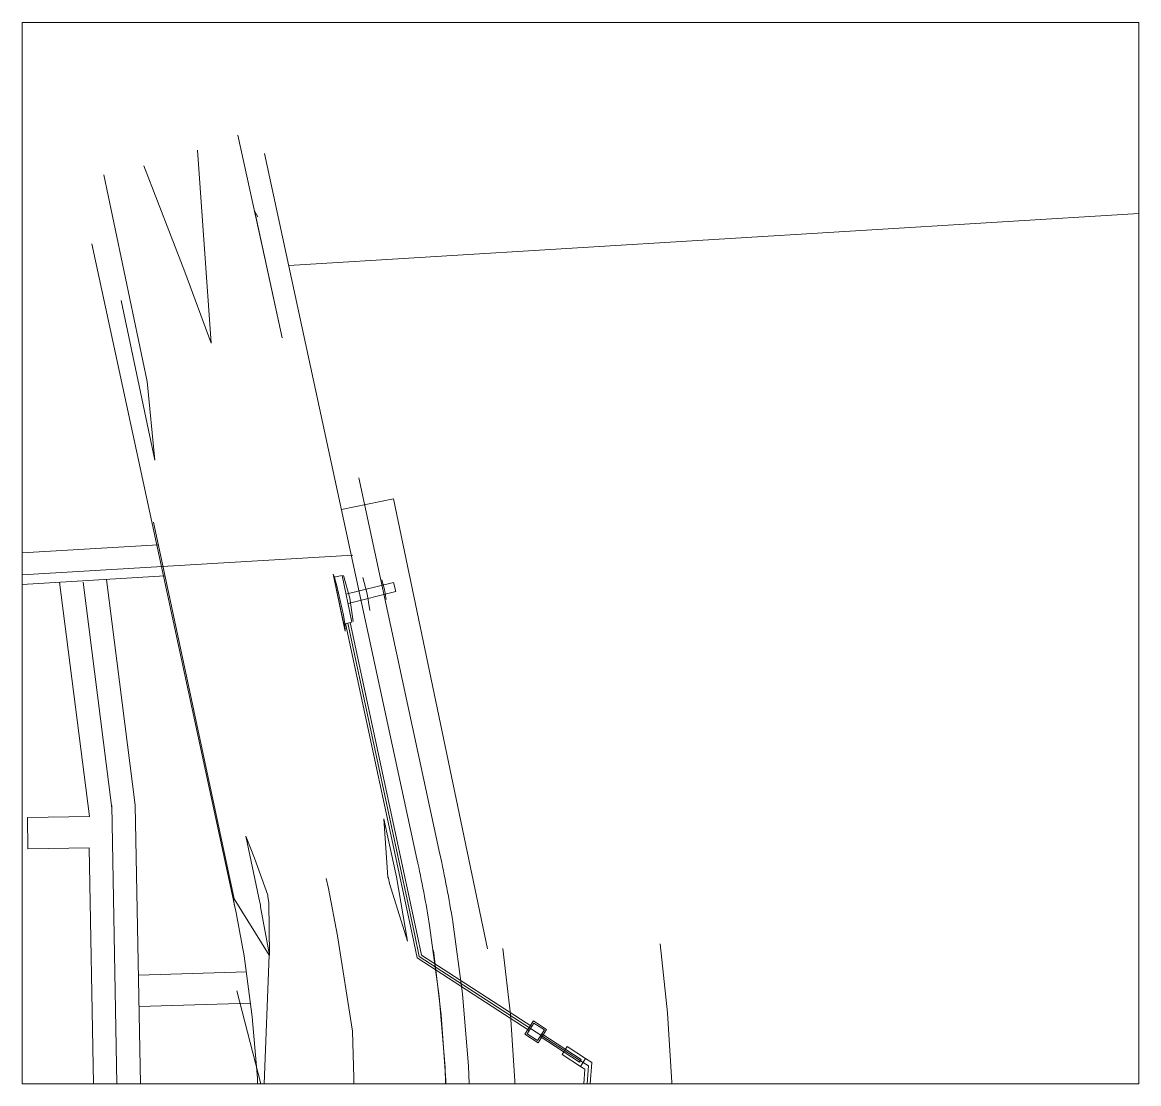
# Paper-space layout 'UTILITY EASEMENT' of a CAD drawing. Extents: x 0.1 to 7.22, y 0.95 to 7.72.
# The model-space entities are those that its viewports show. They can reach past a viewport. Long polylines and large blocks are cut down to what shows.
import ezdxf

# ---------------------------------------------------------------- set-up
doc = ezdxf.new("R2010")
doc.units = 0
doc.header["$LTSCALE"] = 20
doc.header["$MEASUREMENT"] = 0
for name, pattern in [('ACAD_ISO12W100', [21, 12, -3, 0, -3, 0, -3]), ('DASHDOT', [1, 0.5, -0.25, 0, -0.25]), ('DASHED2', [0.375, 0.25, -0.125]), ('DIVIDE2', [0.625, 0.25, -0.125, 0, -0.125, 0, -0.125]), ('HIDDEN', [0.375, 0.25, -0.125])]:
    doc.linetypes.add(name, pattern=pattern)
for name, color, linetype in [('CONTOURS', 35, 'CONTINUOUS'), ('PNTS_CHEV', 1, 'CONTINUOUS'), ('STORM', 5, 'CONTINUOUS')]:
    doc.layers.add(name, color=color, linetype=linetype)
doc.layers.add('DP', color=11, linetype='CONTINUOUS', plot=False)
for name, color, linetype, lineweight in [('EC', 35, 'HIDDEN', 140), ('ECL', 11, 'DASHDOT', 30), ('EESMT', 7, 'DASHED2', 25), ('ELOT', 53, 'ACAD_ISO12W100', 25), ('EROW', 143, 'CONTINUOUS', 30), ('EWTR', 174, 'DIVIDE2', 25), ('PESMT', 7, 'DASHED2', 30), ('PROW', 6, 'CONTINUOUS', 30)]:
    doc.layers.add(name, color=color, linetype=linetype, lineweight=lineweight)

msp = doc.modelspace()

# ---------------------------------------------------------------- linework, layer by layer
at = {"layer": 'CONTOURS', "lineweight": 0}
for p, q in [((9991.79, 10358.18, 640), (9988.77, 10372.4, 640)), ((9988.77, 10372.4, 640), (9989.23, 10371.52, 640)), ((9994.12, 10364.74, 640), (9992.08, 10371.97, 640)), ((9989.23, 10371.52, 640), (9989.33, 10370.94, 640)), ((9989.33, 10370.94, 640), (9989.95, 10368.65, 640)), ((9989.95, 10368.65, 640), (9992.06, 10359.35, 640)), ((9995.2, 10357.35, 640), (9994.12, 10364.74, 640)), ((9992.64, 10354.21, 640), (9991.79, 10358.18, 640)), ((9992.06, 10359.35, 640), (9992.53, 10356.6, 640)), ((9992.53, 10356.6, 640), (9992.64, 10354.21, 640)), ((10004.93, 10294.35, 640), (10004.92, 10294.37, 640)), ((10004.92, 10294.37, 640), (10006.51, 10287.08, 640)), ((10006.22, 10275.77, 640), (10004.93, 10294.35, 640)), ((9965.07, 10269.13, 640), (9960.94, 10288.81, 640)), ((9960.94, 10288.81, 640), (9963.64, 10281.82, 640)), ((10006.51, 10287.08, 640), (10008.96, 10275.85, 640)), ((9963.64, 10281.82, 640), (9967.98, 10269.97, 640)), ((10006.45, 10275.41, 640), (10006.22, 10275.77, 640)), ((10008.96, 10275.85, 640), (10008.97, 10275.83, 640)), ((10008.97, 10275.83, 640), (10012.45, 10255.3, 640)), ((10006.79, 10273.71, 640), (10006.45, 10275.41, 640)), ((10012.45, 10255.31, 640), (10006.79, 10273.71, 640)), ((9965.08, 10269.12, 640), (9965.07, 10269.13, 640)), ((9965.55, 10266.8, 640), (9965.08, 10269.12, 640)), ((9967.98, 10269.97, 640), (9967.92, 10269.52, 640)), ((9967.92, 10269.52, 640), (9967.92, 10269.51, 640)), ((9967.92, 10269.51, 640), (9968.25, 10267.63, 640)), ((9965.65, 10266.29, 640), (9965.55, 10266.8, 640)), ((9968.47, 10250.9, 640), (9965.65, 10266.29, 640)), ((9968.25, 10267.63, 640), (9968.47, 10250.9, 640)), ((10012.45, 10255.3, 640), (10012.45, 10255.31, 640))]:
    msp.add_line(p, q, dxfattribs=at)
at = {"layer": 'EC', "lineweight": 0}
for p, q in [((9958.38, 10512.43, 641), (9966.93, 10473.22, 641)), ((9949.81, 10446.07, 641), (9945.52, 10507.72, 641)), ((9928.42, 10502.68, 641), (9941.45, 10468.88, 641)), ((9929.45, 10433.87, 641), (9915.6, 10499.82, 641)), ((9964.37, 10485.6, 641), (9963.84, 10488.08, 641)), ((9963.84, 10488.08, 641), (9964.72, 10486.39, 641)), ((9972.47, 10447.8, 641), (9964.37, 10485.6, 641)), ((9966.93, 10473.22, 641), (9972.47, 10447.8, 641)), ((9941.45, 10468.88, 641), (9949.81, 10446.07, 641)), ((9921.19, 10459.67, 641), (9931.87, 10408.75, 641)), ((9931.87, 10408.75, 641), (9929.45, 10433.87, 641)), ((9999.66, 10366.12, 639), (9998.21, 10371.31, 639)), ((10005.21, 10367.5, 638), (10004.33, 10370.64, 638)), ((10000.44, 10360.82, 639), (9999.66, 10366.12, 639)), ((10005.68, 10364.29, 638), (10005.21, 10367.5, 638)), ((9965.98, 10209, 641), (9958.08, 10239.49, 641)), ((9970.48, 10200.95, 641), (9965.98, 10209, 641)), ((10239.5, 10208.7, 642), (10235.83, 10197.95, 642))]:
    msp.add_line(p, q, dxfattribs=at)
at = {"layer": 'ECL', "lineweight": 0}
for p, q in [((9987.25, 10272.14), (9986.52, 10275.37)), ((9990.12, 10257.07), (9987.25, 10272.14)), ((9994.91, 10226.63), (9990.12, 10257.07)), ((9995.42, 10211.72), (9994.91, 10226.63)), ((9995.19, 10180.34), (9995.42, 10211.72))]:
    msp.add_line(p, q, dxfattribs=at)
at = {"layer": 'EESMT', "lineweight": 0}
for p, q in [((10022.85, 10283.14), (9996.93, 10403.18)), ((9932.97, 10381.76), (9855.83, 10377.17)), ((9935.1, 10371.87), (9856.42, 10367.19)), ((9901.48, 10369.87), (9911, 10295.15)), ((9925.66, 10298.74), (9916.48, 10370.76)), ((9930.73, 10020.13), (9925.66, 10298.74)), ((9911, 10295.15), (9891.23, 10294.79)), ((9891.23, 10294.79), (9891.41, 10284.8)), ((9891.41, 10284.8), (9910.91, 10285.15)), ((9910.91, 10285.15), (9915.74, 10019.87))]:
    msp.add_line(p, q, dxfattribs=at)
for centre, start, end in [((9595.25, 10190.6), 9.3383, 12.2159), ((9595.18, 10190.99), 357.1348, 9.2772)]:
    msp.add_arc(centre, 437.5, start, end, dxfattribs=at)
at = {"layer": 'ELOT', "lineweight": 0, "ltscale": 0.25}
msp.add_line((10418.85, 10497.99), (9974.64, 10470.88), dxfattribs=at)
at = {"layer": 'EROW', "lineweight": 0}
for p, q in [((10015.52, 10281.56), (9966.92, 10506.64)), ((9956.87, 10268.89), (9911.76, 10477.81))]:
    msp.add_line(p, q, dxfattribs=at)
for centre, radius, start, end in [((9595.25, 10190.6), 430, 9.3383, 12.2159), ((9595.25, 10190.6), 370, 11.7116, 12.2159), ((9595.25, 10190.6), 370, 9.3383, 12.2159), ((9595.18, 10190.99), 430, 357.1348, 9.2772), ((9595.18, 10190.99), 370, 357.1348, 9.2772)]:
    msp.add_arc(centre, radius, start, end, dxfattribs=at)
at = {"layer": 'EWTR', "lineweight": 0}
for p, q in [((9995.05, 10378.45), (9856.25, 10370.18)), ((9918.22, 10297.79), (9909.04, 10369.82)), ((9923.37, 10012.5), (9918.16, 10298.6))]:
    msp.add_line(p, q, dxfattribs=at)
at = {"layer": 'PESMT', "lineweight": 0}
for p, q in [((9991.45, 10393.02), (10008.05, 10396.48)), ((10037.99, 10252.91), (10008.05, 10396.48)), ((9926.64, 10244.52), (9961.14, 10245.53)), ((9926.83, 10234.52), (9962.49, 10235.56))]:
    msp.add_line(p, q, dxfattribs=at)
for radius, end in [(502, 7.2705), (452, 7.8918), (452, 7.8918)]:
    msp.add_arc((9595.18, 10190.99), radius, 357.1395, end, dxfattribs=at)
at = {"layer": 'PNTS_CHEV', "lineweight": 0}
for p, q in [((9957.21, 10268.9, 647.2), (9931.43, 10388.97, 647.2)), ((9968.33, 10250.86, 647.2), (9957.21, 10268.9, 647.2)), ((9957.48, 9966.45, 647.2), (9968.33, 10250.86, 647.2))]:
    msp.add_line(p, q, dxfattribs=at)
at = {"layer": 'PROW', "lineweight": 0}
msp.add_arc((9595.18, 10190.99), 430, 357.1348, 8.2113, dxfattribs=at)
at = {"layer": 'STORM', "lineweight": 0}
for p, q in [((9988.97, 10371.47), (9991.62, 10372.03)), ((9991.62, 10372.03), (9994.79, 10357.08)), ((9992.15, 10356.52), (9988.97, 10371.47)), ((9992.85, 10366.01), (10008.01, 10369.75)), ((10008.01, 10369.75), (10008.73, 10366.84)), ((9993.56, 10363.1), (10008.73, 10366.84)), ((9994.79, 10357.08), (9992.15, 10356.52)), ((9992.74, 10356.65), (10014.07, 10257.13)), ((9993.47, 10356.8), (10014.8, 10257.28)), ((9994.2, 10356.96), (10015.54, 10257.44)), ((10014.07, 10257.13), (10015.6, 10249.98)), ((10014.8, 10257.28), (10016.27, 10250.44)), ((10015.54, 10257.44), (10016.94, 10250.9)), ((10016.94, 10250.9), (10052.13, 10228.13)), ((10015.6, 10249.98), (10051.32, 10226.87)), ((10016.27, 10250.44), (10067.68, 10217.18)), ((10049.95, 10225.68), (10052.66, 10229.88)), ((10052.66, 10229.88), (10056.86, 10227.16)), ((10050.64, 10225.83), (10052.81, 10229.18)), ((10054, 10223.65), (10050.64, 10225.83)), ((10052.81, 10229.18), (10056.17, 10227.01)), ((10056.17, 10227.01), (10054, 10223.65)), ((10056.86, 10227.16), (10054.14, 10222.96)), ((10067.95, 10217.6), (10055.35, 10225.75)), ((10054.14, 10222.96), (10049.95, 10225.68)), ((10054.81, 10224.91), (10067.41, 10216.76)), ((10061.82, 10219.18), (10063.45, 10221.7)), ((10061.82, 10219.18), (10067.7, 10215.38)), ((10069.33, 10217.9), (10063.45, 10221.7)), ((10070.2, 10215.56), (10065.54, 10146.8)), ((10071.27, 10216.65), (10066.41, 10144.95)), ((10067.41, 10216.76), (10067.95, 10217.6)), ((10070.2, 10215.56), (10067.68, 10217.18)), ((10067.7, 10215.38), (10069.33, 10217.9)), ((10069.12, 10214.46), (10067.7, 10215.38)), ((10071.27, 10216.65), (10069.33, 10217.9)), ((10069.12, 10214.46), (10064.66, 10148.64))]:
    msp.add_line(p, q, dxfattribs=at)

psp = doc.layouts.new('UTILITY EASEMENT')

# ---------------------------------------------------------------- viewports
at = {"layer": 'DP'}
vp = psp.add_viewport(center=(3.6588, 4.3362), size=(7.1234, 6.771461), view_center_point=(10067.6955, 10379.1684), view_height=338.573059, dxfattribs=at)
vp.frozen_layers = ['DP']

doc.saveas('drawing.dxf')
